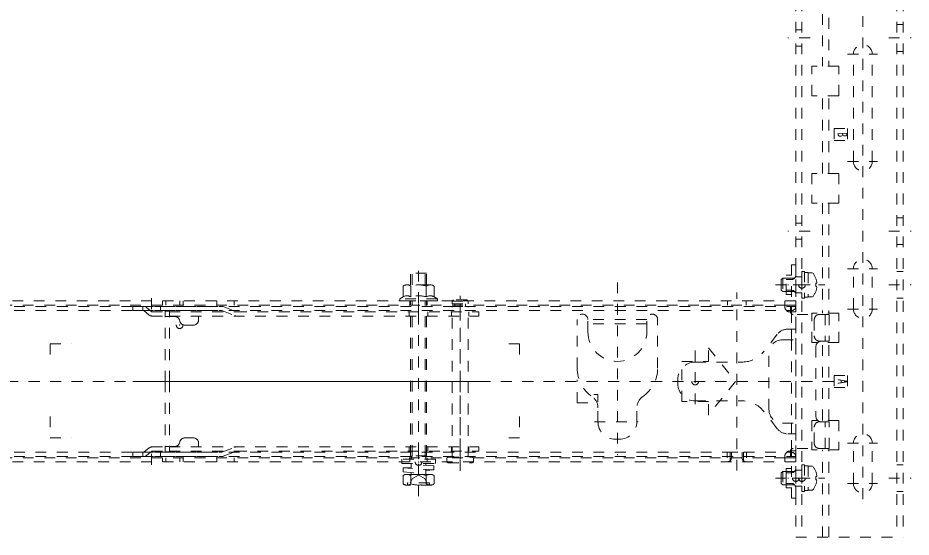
# Model space of a CAD drawing. Units: millimetres, scale not verified. Extents: x -63 to 62, y -56 to 57.
# Drawn here: x -13.56 to -5.24, y -0.13 to 4.71 of the extents above; entities that cross this region are included whole.
import ezdxf
from ezdxf.enums import TextEntityAlignment as Align

# ---------------------------------------------------------------- set-up
doc = ezdxf.new("R2010")
doc.units = ezdxf.units.MM
doc.header["$LTSCALE"] = 0.125
doc.header["$PDMODE"] = 32
doc.header["$PDSIZE"] = 0.0625
doc.linetypes.add('USER1', pattern=[1.4, 0.7, -0.7])
doc.layers.add('0-5_GAIKEI', color=1, linetype='USER1', lineweight=18)
doc.styles.add('ＭＳ ゴシック', font='')
doc.styles.get('ＭＳ ゴシック').set_extended_font_data('MS Gothic')

msp = doc.modelspace()

# ---------------------------------------------------------------- linework, layer by layer
at = {"layer": '0-5_GAIKEI'}
for p, q in [((-6.3119, 19.8712), (-6.3119, -0.1288)), ((-6.2544, 19.8712), (-6.2544, -0.1288)), ((-5.3694, 19.8712), (-5.3694, -0.1288)), ((-5.3119, 19.8712), (-5.3119, -0.1288)), ((-5.6869, 19.5258), (-5.6869, 0.1795)), ((-6.0619, 9.7438), (-6.0619, 4.2587)), ((-6.0044, 9.7077), (-6.0044, 4.2587)), ((-6.2544, 4.5962), (-6.3119, 4.5962)), ((-5.3119, 4.6462), (-5.3694, 4.6462)), ((-6.1794, 4.5212), (-6.3869, 4.5212)), ((-5.4444, 4.5212), (-5.2369, 4.5212)), ((-6.2544, 4.4462), (-6.3119, 4.4462)), ((-5.8286, 4.3712), (-5.549, 4.3712)), ((-5.7744, 3.3712), (-5.7744, 4.3712)), ((-5.5994, 3.3712), (-5.5994, 4.3712)), ((-5.3119, 4.3962), (-5.3694, 4.3962)), ((-5.9119, 4.2587), (-6.1619, 4.2587)), ((-6.1619, 3.9837), (-6.1619, 4.2587)), ((-5.9119, 3.9837), (-5.9119, 4.2587)), ((-5.9119, 3.9837), (-6.1619, 3.9837)), ((-6.0619, 3.2587), (-6.0619, 3.9837)), ((-6.0044, 3.2587), (-6.0044, 3.9837)), ((-5.9544, 3.6774), (-5.8294, 3.6774)), ((-5.9544, 3.6774), (-5.9544, 3.5649)), ((-5.8294, 3.6774), (-5.8294, 3.5649)), ((-5.9544, 3.5649), (-5.8294, 3.5649)), ((-5.8286, 3.3712), (-5.549, 3.3712)), ((-5.9119, 3.2587), (-6.1619, 3.2587)), ((-6.1619, 3.2587), (-6.1619, 2.9837)), ((-5.9119, 3.2587), (-5.9119, 2.9837)), ((-5.9119, 2.9837), (-6.1619, 2.9837)), ((-6.0619, 2.9837), (-6.0619, 1.9587)), ((-6.0044, 2.9837), (-6.0044, 1.9587)), ((-5.3119, 2.8462), (-5.3694, 2.8462)), ((-6.2544, 2.7962), (-6.3119, 2.7962)), ((-6.1794, 2.7212), (-6.3869, 2.7212)), ((-5.4444, 2.7212), (-5.2369, 2.7212)), ((-6.2544, 2.6462), (-6.3119, 2.6462)), ((-5.3119, 2.5962), (-5.3694, 2.5962)), ((-9.9022, 2.2212), (-9.9022, 2.3312)), ((-9.7522, 2.3312), (-9.9022, 2.3312)), ((-9.8872, 2.2212), (-9.8872, 2.3312)), ((-9.8272, 2.3529), (-9.8272, 0.2312)), ((-9.7672, 2.2212), (-9.7672, 2.3312)), ((-9.7522, 2.2212), (-9.7522, 2.3312)), ((-6.3519, 2.4087), (-6.3119, 2.4087)), ((-6.3519, 2.4087), (-6.3519, 2.0212)), ((-6.3119, 2.4087), (-6.3119, 2.0212)), ((-6.2544, 2.3462), (-6.2544, 2.0962)), ((-6.2294, 2.3462), (-6.2544, 2.3462)), ((-6.2294, 2.3462), (-6.2294, 2.0962)), ((-6.1969, 2.3362), (-6.2294, 2.3362)), ((-6.1969, 2.3362), (-6.1969, 2.1062)), ((-6.1969, 2.3337), (-6.1556, 2.3337)), ((-5.8286, 2.3712), (-5.549, 2.3712)), ((-5.7744, 1.9962), (-5.7744, 2.3712)), ((-5.5994, 1.9962), (-5.5994, 2.3712)), ((-5.3119, 2.3462), (-5.3694, 2.3462)), ((-6.4469, 2.2704), (-6.4335, 2.2837)), ((-6.4469, 2.2704), (-6.4469, 2.172)), ((-6.4335, 2.2837), (-6.4335, 2.1587)), ((-6.4335, 2.2837), (-6.4019, 2.2837)), ((-6.4019, 2.1312), (-6.4019, 2.3112)), ((-6.3519, 2.3112), (-6.4019, 2.3112)), ((-6.4019, 2.1312), (-6.4019, 2.3112)), ((-6.4019, 2.3112), (-6.3519, 2.3112)), ((-6.3228, 2.2837), (-6.4019, 2.2837)), ((-6.3519, 2.2712), (-6.4019, 2.2712)), ((-6.2544, 2.2962), (-6.3119, 2.2962)), ((-9.9715, 2.1094), (-9.9715, 2.2105)), ((-9.7189, 2.2212), (-9.9355, 2.2212)), ((-9.8994, 2.1094), (-9.8994, 2.2105)), ((-9.755, 2.1094), (-9.755, 2.2105)), ((-9.6829, 2.1094), (-9.6829, 2.2105)), ((-7.9744, 2.2436), (-7.9744, 0.6333)), ((-6.5007, 2.2212), (-6.0426, 2.2212)), ((-6.2369, 2.2212), (-6.4769, 2.2212)), ((-6.4469, 2.172), (-6.4335, 2.1587)), ((-6.3519, 2.1712), (-6.4019, 2.1712)), ((-6.1794, 2.2212), (-6.3869, 2.2212)), ((-6.125, 2.2062), (-6.125, 2.2362)), ((-6.115, 2.2362), (-6.125, 2.2362)), ((-6.115, 2.2062), (-6.125, 2.2062)), ((-5.4444, 2.2212), (-5.2369, 2.2212)), ((-12.3147, 2.0962), (-12.3147, 1.9012)), ((-10.0022, 2.0912), (-9.9715, 2.1094)), ((-9.6522, 2.0912), (-10.0022, 2.0912)), ((-10.0022, 2.0712), (-10.0022, 2.0912)), ((-9.6522, 2.0912), (-9.6829, 2.1094)), ((-9.6522, 2.0712), (-9.6522, 2.0912)), ((-9.5147, 2.0699), (-9.5022, 2.0824)), ((-9.3772, 2.0824), (-9.5022, 2.0824)), ((-9.4397, 0.4899), (-9.4397, 2.1206)), ((-9.3647, 2.0699), (-9.3772, 2.0824)), ((-6.8619, 0.4912), (-6.8619, 2.1487)), ((-6.4335, 2.1587), (-6.4019, 2.1587)), ((-6.3228, 2.1587), (-6.4019, 2.1587)), ((-6.3519, 2.1312), (-6.4019, 2.1312)), ((-6.3519, 2.1312), (-6.4019, 2.1312)), ((-6.2544, 2.1462), (-6.3119, 2.1462)), ((-6.2544, 2.0962), (-6.2294, 2.0962)), ((-6.2294, 2.1062), (-6.1969, 2.1062)), ((-6.1969, 2.1087), (-6.1556, 2.1087)), ((-5.3119, 2.0962), (-5.3694, 2.0962)), ((-18.1969, 2.0212), (-6.3519, 2.0212)), ((-6.3119, 2.0712), (-18.1619, 2.0712)), ((-6.4144, 2.0312), (-17.6369, 2.0312)), ((-12.4897, 2.0212), (-11.6616, 2.0212)), ((-12.3959, 2.0212), (-12.3959, 1.9812)), ((-12.3617, 2.012), (-12.3122, 1.9712)), ((-12.2334, 2.0212), (-12.2334, 1.9812)), ((-12.2134, 2.0712), (-12.2134, 2.0312)), ((-12.1834, 2.0712), (-12.1834, 2.0312)), ((-12.0509, 2.0712), (-12.0509, 2.0312)), ((-12.0209, 2.0712), (-12.0209, 2.0312)), ((-11.7069, 2.0712), (-11.7069, 2.0312)), ((-11.6468, 2.0184), (-11.5281, 1.9712)), ((-11.5444, 2.0712), (-11.5444, 2.0312)), ((-9.6522, 2.0712), (-10.0022, 2.0712)), ((-9.9084, 2.0712), (-9.9084, 2.0312)), ((-9.8872, 0.6287), (-9.8872, 2.0712)), ((-9.8272, 2.0462), (-9.8272, 1.8512)), ((-9.7672, 0.6287), (-9.7672, 2.0712)), ((-9.7522, 0.6287), (-9.7522, 2.0712)), ((-9.7459, 2.0712), (-9.7459, 2.0312)), ((-9.5147, 2.0699), (-9.3647, 2.0699)), ((-9.5147, 2.0699), (-9.5147, 2.0449)), ((-9.5147, 2.0449), (-9.3647, 2.0449)), ((-9.5147, 2.0199), (-9.3647, 2.0199)), ((-9.5147, 0.6149), (-9.5147, 2.0199)), ((-9.4897, 2.0449), (-9.4897, 2.0199)), ((-9.4397, 2.0462), (-9.4397, 1.8512)), ((-9.3897, 2.0449), (-9.3897, 2.0199)), ((-9.3647, 2.0699), (-9.3647, 2.0449)), ((-9.3647, 0.6149), (-9.3647, 2.0199)), ((-6.9494, 2.0712), (-6.9494, 2.0312)), ((-6.7744, 2.0712), (-6.7744, 2.0312)), ((-6.4144, 2.0712), (-6.4144, 2.0186)), ((-6.3119, 2.0312), (-6.4144, 2.0312)), ((-6.3619, 1.9812), (-6.3619, 2.0212)), ((-6.3519, 2.0187), (-6.3519, 1.9687)), ((-6.3119, 2.0187), (-6.3519, 2.0187)), ((-6.3119, 2.0312), (-6.3119, 2.0712)), ((-6.3119, 0.6237), (-6.3119, 2.0187)), ((-18.1969, 1.9812), (-6.3519, 1.9812)), ((-12.3872, 1.9812), (-12.3376, 1.9403)), ((-12.3122, 1.9712), (-12.1897, 1.9712)), ((-12.3122, 1.9312), (-12.1897, 1.9312)), ((-12.1897, 1.3212), (-12.1897, 1.9774)), ((-12.1897, 1.9774), (-12.1497, 1.9774)), ((-12.1897, 1.9274), (-12.1497, 1.9274)), ((-12.1497, 1.3212), (-12.1497, 1.9774)), ((-12.1497, 1.9712), (-11.5281, 1.9712)), ((-12.1497, 1.9312), (-9.2647, 1.9312)), ((-12.1022, 1.9274), (-12.1497, 1.9274)), ((-11.8772, 1.8962), (-11.8772, 1.9312)), ((-11.6616, 1.9812), (-11.5429, 1.934)), ((-11.5281, 1.9712), (-9.2647, 1.9712)), ((-9.9147, 1.9712), (-9.9147, 1.9312)), ((-9.7397, 1.9712), (-9.7397, 1.9312)), ((-9.5209, 1.9712), (-9.5209, 1.9312)), ((-9.4397, 1.3212), (-9.4397, 1.9312)), ((-9.3584, 1.9712), (-9.3584, 1.9312)), ((-9.2647, 1.9312), (-9.2647, 1.9712)), ((-6.3644, 1.9687), (-6.3119, 1.9687)), ((-6.3619, 1.9712), (-6.3619, 1.9812)), ((-6.3519, 1.9687), (-6.3519, 1.8087)), ((-5.9994, 1.9462), (-6.3369, 1.9462)), ((-5.9119, 1.9587), (-6.1619, 1.9587)), ((-6.0394, 1.9462), (-6.0394, 1.6962)), ((-5.9994, 1.9462), (-5.9994, 1.6962)), ((-5.9119, 1.6837), (-5.9119, 1.9587)), ((-5.8286, 1.9962), (-5.549, 1.9962)), ((-11.9272, 1.8462), (-12.004, 1.8462)), ((-8.3494, 1.4462), (-8.3494, 1.8987)), ((-7.6994, 1.8987), (-8.2494, 1.8987)), ((-8.2494, 1.7837), (-8.2494, 1.8987)), ((-7.6994, 1.8587), (-8.2494, 1.8587)), ((-7.6994, 1.7837), (-7.6994, 1.8987)), ((-7.5994, 1.4462), (-7.5994, 1.8987)), ((-6.1394, 1.8962), (-6.1394, 1.7462)), ((-6.4842, 1.7608), (-6.6118, 1.5982)), ((-6.3119, 1.8087), (-6.3859, 1.8087)), ((-6.3519, 1.8087), (-6.3519, 1.7087)), ((-13.2619, 1.6712), (-13.0619, 1.6712)), ((-13.2619, 1.6712), (-13.2619, 1.4712)), ((-8.8869, 1.6712), (-9.0869, 1.6712)), ((-8.8869, 1.6712), (-8.8869, 1.4712)), ((-6.4369, 1.7087), (-6.3119, 1.7087)), ((-6.3519, 1.7087), (-6.3519, 0.9337)), ((-5.9994, 1.6962), (-6.0894, 1.6962)), ((-6.0619, 0.9587), (-6.0619, 1.6837)), ((-6.0044, 0.9587), (-6.0044, 1.6837)), ((-7.2494, 1.6087), (-7.2494, 1.0337)), ((-6.5619, 1.0587), (-6.5619, 1.5837)), ((-6.1244, 1.6462), (-6.1244, 0.9962)), ((-7.3744, 1.5087), (-7.1244, 1.5087)), ((-7.3744, 1.1337), (-7.3744, 1.5087)), ((-7.2494, 1.5024), (-6.806, 1.5024)), ((-8.3494, 1.1212), (-8.3494, 1.3363)), ((-7.4119, 1.3024), (-7.4119, 1.3399)), ((-5.9544, 1.3774), (-5.9544, 1.2649)), ((-5.9544, 1.3774), (-5.8294, 1.3774)), ((-5.8294, 1.3774), (-5.8294, 1.2649)), ((-18.6619, 1.3212), (-5.8348, 1.3212)), ((-6.1575, 1.3212), (-18.026, 1.3212)), ((-9.2647, 1.3212), (-12.4897, 1.3212)), ((-12.1897, 1.3212), (-12.1897, 0.6649)), ((-12.1497, 1.3212), (-12.1497, 0.6649)), ((-9.4397, 1.3212), (-9.4397, 0.7112)), ((-5.9544, 1.2649), (-5.8294, 1.2649)), ((-8.1556, 1.2013), (-8.1929, 1.2013)), ((-8.1556, 1.2013), (-8.1556, 1.1319)), ((-8.3494, 1.1212), (-8.2508, 1.1212)), ((-7.1244, 1.1337), (-7.3744, 1.1337)), ((-7.2494, 1.1399), (-6.806, 1.1399)), ((-8.1556, 0.9462), (-8.1556, 1.0763)), ((-7.7931, 0.9462), (-7.7931, 1.0763)), ((-6.4842, 0.8815), (-6.6118, 1.0442)), ((-13.2619, 0.9962), (-13.2619, 0.7962)), ((-8.8869, 0.9962), (-8.8869, 0.7962)), ((-8.1869, 0.9462), (-7.7813, 0.9462)), ((-6.4369, 0.9337), (-6.3119, 0.9337)), ((-6.3519, 0.9337), (-6.3519, 0.8337)), ((-5.9994, 0.9462), (-6.0894, 0.9462)), ((-6.0394, 0.6962), (-6.0394, 0.9462)), ((-5.9994, 0.6962), (-5.9994, 0.9462)), ((-5.9119, 0.9587), (-5.9119, 0.6837)), ((-6.3119, 0.8337), (-6.3859, 0.8337)), ((-6.3519, 0.6737), (-6.3519, 0.8337)), ((-6.1394, 0.7462), (-6.1394, 0.8962)), ((-13.2619, 0.7962), (-13.0619, 0.7962)), ((-11.9272, 0.7962), (-12.004, 0.7962)), ((-9.8272, 0.5962), (-9.8272, 0.7912)), ((-9.4397, 0.5962), (-9.4397, 0.7912)), ((-8.8869, 0.7962), (-9.0869, 0.7962)), ((-7.9931, 0.7837), (-7.9556, 0.7837)), ((-12.3872, 0.6612), (-12.3376, 0.702)), ((-12.3617, 0.6303), (-12.3122, 0.6712)), ((-12.3147, 0.5462), (-12.3147, 0.7412)), ((-12.3122, 0.7112), (-12.1897, 0.7112)), ((-12.3122, 0.6712), (-12.1897, 0.6712)), ((-12.1897, 0.7149), (-12.1497, 0.7149)), ((-12.1022, 0.7149), (-12.1497, 0.7149)), ((-12.1497, 0.7112), (-9.2647, 0.7112)), ((-12.1497, 0.6712), (-11.5281, 0.6712)), ((-11.8772, 0.7462), (-11.8772, 0.7112)), ((-11.6616, 0.6612), (-11.5429, 0.7084)), ((-11.6468, 0.624), (-11.5281, 0.6712)), ((-11.5281, 0.6712), (-9.2647, 0.6712)), ((-9.9147, 0.6712), (-9.9147, 0.7112)), ((-9.7397, 0.6712), (-9.7397, 0.7112)), ((-9.5209, 0.6712), (-9.5209, 0.7112)), ((-9.3584, 0.6712), (-9.3584, 0.7112)), ((-9.2647, 0.7112), (-9.2647, 0.6712)), ((-6.3644, 0.6737), (-6.3119, 0.6737)), ((-6.3619, 0.6712), (-6.3619, 0.6612)), ((-6.3519, 0.6237), (-6.3519, 0.6737)), ((-5.9994, 0.6962), (-6.3369, 0.6962)), ((-5.9119, 0.6837), (-6.1619, 0.6837)), ((-6.0619, -0.1288), (-6.0619, 0.6837)), ((-6.0044, -0.1288), (-6.0044, 0.6837)), ((-5.8286, 0.7462), (-5.549, 0.7462)), ((-5.7744, 0.3712), (-5.7744, 0.7462)), ((-5.5994, 0.3712), (-5.5994, 0.7462)), ((-18.1969, 0.6612), (-6.3519, 0.6612)), ((-18.1969, 0.6212), (-6.3519, 0.6212)), ((-6.4144, 0.6112), (-17.6369, 0.6112)), ((-12.4897, 0.6212), (-11.6616, 0.6212)), ((-12.3959, 0.6212), (-12.3959, 0.6612)), ((-12.2334, 0.6212), (-12.2334, 0.6612)), ((-12.2134, 0.5712), (-12.2134, 0.6112)), ((-12.1897, 0.6649), (-12.1497, 0.6649)), ((-12.1834, 0.5712), (-12.1834, 0.6112)), ((-12.0509, 0.5712), (-12.0509, 0.6112)), ((-12.0209, 0.5712), (-12.0209, 0.6112)), ((-11.7069, 0.5712), (-11.7069, 0.6112)), ((-11.5444, 0.5712), (-11.5444, 0.6112)), ((-9.9834, 0.5962), (-9.9834, 0.5562)), ((-9.6709, 0.5962), (-9.9834, 0.5962)), ((-9.9084, 0.5712), (-9.9084, 0.6112)), ((-9.8947, 0.6137), (-9.9022, 0.6287)), ((-9.8947, 0.6137), (-9.8872, 0.6287)), ((-9.8947, 0.5962), (-9.8947, 0.6137)), ((-9.7597, 0.6137), (-9.7672, 0.6287)), ((-9.7597, 0.6137), (-9.7522, 0.6287)), ((-9.7597, 0.5962), (-9.7597, 0.6137)), ((-9.7459, 0.5712), (-9.7459, 0.6112)), ((-9.6709, 0.5562), (-9.6709, 0.5962)), ((-9.5647, 0.5774), (-9.5647, 0.6024)), ((-9.5522, 0.6149), (-9.3272, 0.6149)), ((-9.3147, 0.5774), (-9.3147, 0.6024)), ((-6.9519, 0.6612), (-6.7719, 0.6612)), ((-6.9519, 0.6112), (-6.9519, 0.6612)), ((-6.9244, 0.5821), (-6.9244, 0.6612)), ((-6.9119, 0.6112), (-6.9119, 0.6612)), ((-6.8119, 0.6112), (-6.8119, 0.6612)), ((-6.7994, 0.5821), (-6.7994, 0.6612)), ((-6.7719, 0.6112), (-6.7719, 0.6612)), ((-6.4144, 0.5712), (-6.4144, 0.6238)), ((-6.3119, 0.6112), (-6.4144, 0.6112)), ((-6.3619, 0.6612), (-6.3619, 0.6212)), ((-6.3119, 0.6237), (-6.3519, 0.6237)), ((-6.3519, 0.2337), (-6.3519, 0.6149)), ((-6.3119, 0.2337), (-6.3119, 0.6149)), ((-6.3119, 0.6112), (-6.3119, 0.5712)), ((-6.3119, 0.5712), (-18.1619, 0.5712)), ((-9.9834, 0.5562), (-9.6709, 0.5562)), ((-9.9697, 0.5156), (-9.8947, 0.5205)), ((-9.6847, 0.4968), (-9.9697, 0.5156)), ((-9.9697, 0.5156), (-9.9697, 0.4781)), ((-9.8947, 0.5106), (-9.8947, 0.5562)), ((-9.7597, 0.5392), (-9.7597, 0.5562)), ((-9.7597, 0.4562), (-9.7597, 0.5017)), ((-9.6847, 0.4968), (-9.6847, 0.5343)), ((-9.5522, 0.5649), (-9.3272, 0.5649)), ((-6.4019, 0.3312), (-6.4019, 0.5112)), ((-6.4019, 0.5112), (-6.3519, 0.5112)), ((-6.2544, 0.5462), (-6.2544, 0.2962)), ((-6.2294, 0.5462), (-6.2544, 0.5462)), ((-6.2294, 0.5462), (-6.2294, 0.2962)), ((-6.1969, 0.5362), (-6.2294, 0.5362)), ((-6.1969, 0.5362), (-6.1969, 0.3062)), ((-6.1969, 0.5337), (-6.1556, 0.5337)), ((-5.3119, 0.5462), (-5.3694, 0.5462)), ((-9.9522, 0.4562), (-9.9715, 0.445)), ((-9.9715, 0.3674), (-9.9715, 0.445)), ((-9.9697, 0.4781), (-9.8272, 0.4687)), ((-9.7022, 0.4562), (-9.9522, 0.4562)), ((-9.9522, 0.4562), (-9.7022, 0.4562)), ((-9.9047, 0.3762), (-9.8841, 0.4174)), ((-9.8994, 0.3674), (-9.8994, 0.445)), ((-9.8947, 0.4562), (-9.8947, 0.4731)), ((-9.8841, 0.4174), (-9.8272, 0.4477)), ((-9.7703, 0.4174), (-9.8272, 0.4477)), ((-9.7497, 0.3762), (-9.7703, 0.4174)), ((-9.6847, 0.4968), (-9.7597, 0.4919)), ((-9.755, 0.3674), (-9.755, 0.445)), ((-9.6829, 0.445), (-9.7022, 0.4562)), ((-9.6829, 0.3674), (-9.6829, 0.445)), ((-6.5007, 0.4212), (-6.0426, 0.4212)), ((-6.2369, 0.4212), (-6.4769, 0.4212)), ((-6.4469, 0.4704), (-6.4335, 0.4837)), ((-6.4469, 0.4704), (-6.4469, 0.372)), ((-6.4335, 0.4837), (-6.4335, 0.3587)), ((-6.4335, 0.4837), (-6.4019, 0.4837)), ((-6.3228, 0.4837), (-6.4019, 0.4837)), ((-6.3519, 0.4712), (-6.4019, 0.4712)), ((-6.1794, 0.4212), (-6.3869, 0.4212)), ((-6.2544, 0.4962), (-6.3119, 0.4962)), ((-6.125, 0.4062), (-6.125, 0.4362)), ((-6.115, 0.4362), (-6.125, 0.4362)), ((-5.4444, 0.4212), (-5.2369, 0.4212)), ((-9.9522, 0.3562), (-9.9715, 0.3674)), ((-9.7022, 0.3562), (-9.9522, 0.3562)), ((-9.9297, 0.3562), (-9.9297, 0.3762)), ((-9.7247, 0.3762), (-9.9297, 0.3762)), ((-9.7247, 0.3562), (-9.7247, 0.3762)), ((-9.6829, 0.3674), (-9.7022, 0.3562)), ((-6.4469, 0.372), (-6.4335, 0.3587)), ((-6.4335, 0.3587), (-6.4019, 0.3587)), ((-6.3519, 0.3712), (-6.4019, 0.3712)), ((-6.3228, 0.3587), (-6.4019, 0.3587)), ((-6.2544, 0.3462), (-6.3119, 0.3462)), ((-6.115, 0.4062), (-6.125, 0.4062)), ((-5.8286, 0.3712), (-5.549, 0.3712)), ((-6.3519, 0.3312), (-6.4019, 0.3312)), ((-6.3519, 0.3312), (-6.4019, 0.3312)), ((-6.2544, 0.2962), (-6.2294, 0.2962)), ((-6.2294, 0.3062), (-6.1969, 0.3062)), ((-6.1969, 0.3087), (-6.1556, 0.3087)), ((-5.3119, 0.2962), (-5.3694, 0.2962)), ((-6.3519, 0.2337), (-6.3119, 0.2337)), ((-6.3119, -0.1288), (-5.3119, -0.1288))]:
    msp.add_line(p, q, dxfattribs=at)
for points in [[(-12.4897, 2.0212), (-12.4897, 1.9812), (-11.6616, 1.9812)], [(-9.7522, 0.6287), (-9.9022, 0.6287), (-9.9022, 2.0712)], [(-5.9119, 1.6837), (-6.1619, 1.6837), (-6.1619, 1.9587)], [(-7.1244, 1.5087), (-7.1244, 1.6337), (-6.8744, 1.3212)], [(-6.8744, 1.3212), (-7.1244, 1.0087), (-7.1244, 1.1337)], [(-5.9119, 0.9587), (-6.1619, 0.9587), (-6.1619, 0.6837)], [(-12.4897, 0.6212), (-12.4897, 0.6612), (-11.6616, 0.6612)], [(-9.6847, 0.5343), (-9.8272, 0.5437), (-9.8272, 0.4687)], [(-6.3519, 0.5112), (-6.4019, 0.5112), (-6.4019, 0.3312)]]:
    msp.add_lwpolyline(points, dxfattribs=at)
for centre, radius, start, end in [((-5.6869, 4.3712), 0.0875, 0, 180), ((-5.6869, 3.3712), 0.0875, 180, 0), ((-5.6869, 2.3712), 0.0875, 0, 180), ((-6.2884, 2.2212), 0.174, 4.94446, 40.27261), ((-6.3519, 2.3112), 0.04, 270, 0), ((-9.9355, 2.1547), 0.0665, 57.13278, 122.86722), ((-9.8272, 1.9712), 0.25, 73, 107), ((-9.7189, 2.1547), 0.0665, 57.13278, 122.86722), ((-6.3519, 2.1312), 0.04, 0, 90), ((-6.2884, 2.2212), 0.174, 319.72739, 355.05554), ((-9.9355, 2.0536), 0.0665, 57.13278, 122.86722), ((-9.8272, 1.8701), 0.25, 73.22135, 107.12), ((-9.7189, 2.0536), 0.0665, 57.13278, 122.86722), ((-12.3872, 1.9812), 0.04, 50.49074, 90), ((-11.6616, 1.9812), 0.04, 68.33028, 90), ((-6.3644, 2.0187), 0.05, 180, 270), ((-6.3519, 2.0212), 0.04, 270, 0), ((-12.3122, 1.9712), 0.04, 230.49074, 270), ((-12.1022, 1.8774), 0.05, 10.80692, 90), ((-11.5281, 1.9712), 0.04, 248.33028, 270), ((-8.2994, 1.8987), 0.05, 0, 180), ((-7.6494, 1.8987), 0.05, 0, 180), ((-6.3369, 1.9712), 0.025, 180, 270), ((-6.0894, 1.8962), 0.05, 90, 180), ((-5.6869, 1.9962), 0.0875, 180, 0), ((-12.004, 1.8962), 0.05, 190.80692, 270), ((-11.9272, 1.8962), 0.05, 270, 0), ((-7.9744, 1.7837), 0.275, 180, 0), ((-6.3859, 1.6837), 0.125, 90, 141.89242), ((-6.4369, 1.5837), 0.125, 90, 180), ((-6.0894, 1.7462), 0.05, 180, 270), ((-6.0744, 1.6462), 0.05, 90, 180), ((-6.8085, 1.7524), 0.25, 270, 321.89242), ((-7.2494, 1.3399), 0.1625, 90, 180), ((-8.0244, 1.4462), 0.325, 180, 235.28851), ((-7.9244, 1.4462), 0.325, 304.71149, 0), ((-7.2494, 1.3024), 0.1625, 180, 270), ((-8.2806, 1.0763), 0.125, 0, 55.28851), ((-7.6681, 1.0763), 0.125, 124.71149, 180), ((-6.8085, 0.8899), 0.25, 38.10758, 90), ((-6.4369, 1.0587), 0.125, 180, 270), ((-7.9931, 0.9462), 0.1625, 180, 270), ((-7.9556, 0.9462), 0.1625, 270, 0), ((-6.0894, 0.8962), 0.05, 90, 180), ((-6.0744, 0.9962), 0.05, 180, 270), ((-6.3859, 0.9587), 0.125, 218.10758, 270), ((-5.6869, 0.7462), 0.0875, 0, 180), ((-12.1022, 0.7649), 0.05, 270, 349.19308), ((-12.004, 0.7462), 0.05, 90, 169.19308), ((-11.9272, 0.7462), 0.05, 0, 90), ((-12.3122, 0.6712), 0.04, 90, 129.50926), ((-11.5281, 0.6712), 0.04, 90, 111.66972), ((-6.3644, 0.6237), 0.05, 90, 180), ((-6.3369, 0.6712), 0.025, 90, 180), ((-6.0894, 0.7462), 0.05, 180, 270), ((-12.3872, 0.6612), 0.04, 270, 309.50926), ((-11.6616, 0.6612), 0.04, 270, 291.66972), ((-9.5522, 0.6024), 0.0125, 90, 180), ((-9.3272, 0.6024), 0.0125, 0, 90), ((-6.9519, 0.6112), 0.04, 270, 0), ((-6.7719, 0.6112), 0.04, 180, 270), ((-6.3519, 0.6212), 0.04, 0, 90), ((-9.5522, 0.5774), 0.0125, 180, 270), ((-9.3272, 0.5774), 0.0125, 270, 0), ((-6.3519, 0.5112), 0.04, 270, 0), ((-6.2884, 0.4212), 0.174, 4.94446, 40.27261), ((-9.9355, 0.3923), 0.0639, 55.61575, 124.38425), ((-9.8272, 0.2174), 0.2388, 72.41205, 107.58795), ((-9.7189, 0.3923), 0.0639, 55.61575, 124.38425), ((-9.9355, 0.4201), 0.0639, 235.61575, 304.38425), ((-9.8272, 0.595), 0.2388, 252.41205, 287.58795), ((-9.7189, 0.4201), 0.0639, 235.61575, 304.38425), ((-6.3519, 0.3312), 0.04, 0, 90), ((-6.2884, 0.4212), 0.174, 319.72739, 355.05554), ((-5.6869, 0.3712), 0.0875, 180, 0)]:
    msp.add_arc(centre, radius, start, end, dxfattribs=at)
for p in [(-6.2544, 2.2212), (-12.054, 1.8462), (-7.2494, 1.3212), (-9.8272, 0.5712), (-6.3119, 0.4212), (-6.2544, 0.4212)]:
    msp.add_point(p, dxfattribs=at)

# ---------------------------------------------------------------- texts
at = {"layer": '0-5_GAIKEI', "color": 7, "style": 'ＭＳ ゴシック', "width": 0.75}
for s, p in [('B', (-5.9504, 3.6446)), ('A', (-5.9491, 1.3446))]:
    msp.add_text(s, height=0.0916, rotation=270, dxfattribs=at).set_placement(p, align=Align.BOTTOM_LEFT)

doc.saveas('drawing.dxf')
